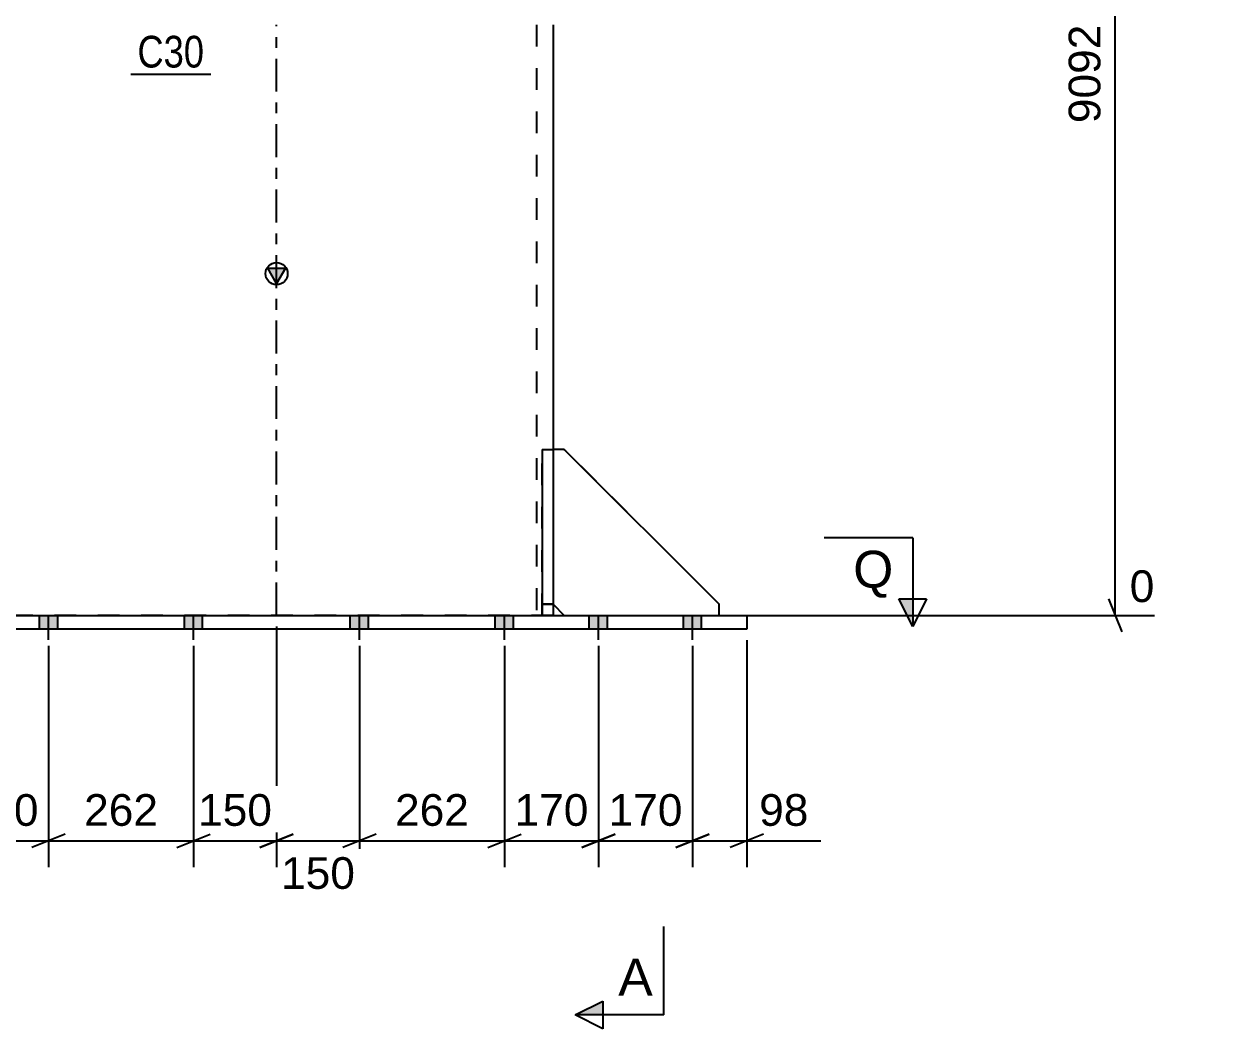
# Model space of a CAD drawing. Header units: millimetres. Extents: x 0 to 841, y 0 to 594.
# Drawn here: x 132.8 to 242.2, y 236.6 to 327.4 of the extents above; entities that cross this region are included whole.
import ezdxf

# ---------------------------------------------------------------- set-up
doc = ezdxf.new("R2010")
doc.units = ezdxf.units.MM
doc.linetypes.add('DXK_LINE_DOT2', pattern=[3.9198, 1.9599, -1.9599])
doc.linetypes.add('DXK_LINE_DOT3', pattern=[5.9187, 2.979, -0.9799, 0.9799, -0.9799])
doc.styles.add('Arial', font='arial.ttf', dxfattribs={"height": 0.2})
doc.styles.add('Arial Narrow', font='ARIALN.TTF', dxfattribs={"height": 0.2})

# ---------------------------------------------------------------- blocks, each defined once
blk = doc.blocks.new('Part-284856302-4441 - 4376')
at = {"linetype": 'Continuous'}
blk.add_hatch(color=2, dxfattribs=at).paths.add_polyline_path([(155.56, 303.94), (154.76, 305.34), (156.36, 305.34)])
at = {"color": 7, "linetype": 'DXK_LINE_DOT3'}
blk.add_line((155.56, 273.94), (155.56, 327.34), dxfattribs=at)
at = {"color": 7, "linetype": 'DXK_LINE_DOT2'}
for p, q in [((179.06, 327.34), (179.06, 273.94)), ((180.56, 288.94), (180.56, 273.94)), ((180.56, 273.94), (130.56, 273.94))]:
    blk.add_line(p, q, dxfattribs=at)
at = {"color": 2, "linetype": 'Continuous'}
for p, q in [((180.56, 327.34), (180.56, 288.94)), ((155.56, 303.94), (154.76, 305.34)), ((154.76, 305.34), (156.36, 305.34)), ((156.36, 305.34), (155.56, 303.94))]:
    blk.add_line(p, q, dxfattribs=at)
blk.add_circle((155.56, 304.84), 1, dxfattribs=at)
blk = doc.blocks.new('Bolt-284856302-4471 - 4376')
at = {"linetype": 'Continuous'}
for points in [[(118.78, 273.94), (117.13, 273.94), (117.13, 272.69), (118.78, 272.69)], [(118.78, 273.94), (117.13, 273.94), (117.13, 272.69), (118.78, 272.69)], [(118.78, 273.94), (117.13, 273.94), (117.13, 272.69), (118.78, 272.69)], [(118.78, 273.94), (117.13, 273.94), (117.13, 272.69), (118.78, 272.69)], [(118.78, 273.94), (117.13, 273.94), (117.13, 272.69), (118.78, 272.69)], [(118.78, 273.94), (117.13, 273.94), (117.13, 272.69), (118.78, 272.69)], [(118.78, 273.94), (117.13, 273.94), (117.13, 272.69), (118.78, 272.69)], [(118.78, 273.94), (117.13, 273.94), (117.13, 272.69), (118.78, 272.69)], [(127.28, 273.94), (125.63, 273.94), (125.63, 272.69), (127.28, 272.69)], [(127.28, 273.94), (125.63, 273.94), (125.63, 272.69), (127.28, 272.69)], [(127.28, 273.94), (125.63, 273.94), (125.63, 272.69), (127.28, 272.69)], [(127.28, 273.94), (125.63, 273.94), (125.63, 272.69), (127.28, 272.69)], [(127.28, 273.94), (125.63, 273.94), (125.63, 272.69), (127.28, 272.69)], [(127.28, 273.94), (125.63, 273.94), (125.63, 272.69), (127.28, 272.69)], [(127.28, 273.94), (125.63, 273.94), (125.63, 272.69), (127.28, 272.69)], [(127.28, 273.94), (125.63, 273.94), (125.63, 272.69), (127.28, 272.69)], [(135.78, 273.94), (134.13, 273.94), (134.13, 272.69), (135.78, 272.69)], [(135.78, 273.94), (134.13, 273.94), (134.13, 272.69), (135.78, 272.69)], [(135.78, 273.94), (134.13, 273.94), (134.13, 272.69), (135.78, 272.69)], [(135.78, 273.94), (134.13, 273.94), (134.13, 272.69), (135.78, 272.69)], [(148.88, 273.94), (147.23, 273.94), (147.23, 272.69), (148.88, 272.69)], [(148.88, 273.94), (147.23, 273.94), (147.23, 272.69), (148.88, 272.69)], [(148.88, 273.94), (147.23, 273.94), (147.23, 272.69), (148.88, 272.69)], [(148.88, 273.94), (147.23, 273.94), (147.23, 272.69), (148.88, 272.69)], [(163.88, 273.94), (162.23, 273.94), (162.23, 272.69), (163.88, 272.69)], [(163.88, 273.94), (162.23, 273.94), (162.23, 272.69), (163.88, 272.69)], [(163.88, 273.94), (162.23, 273.94), (162.23, 272.69), (163.88, 272.69)], [(163.88, 273.94), (162.23, 273.94), (162.23, 272.69), (163.88, 272.69)], [(176.98, 273.94), (175.33, 273.94), (175.33, 272.69), (176.98, 272.69)], [(176.98, 273.94), (175.33, 273.94), (175.33, 272.69), (176.98, 272.69)], [(176.98, 273.94), (175.33, 273.94), (175.33, 272.69), (176.98, 272.69)], [(176.98, 273.94), (175.33, 273.94), (175.33, 272.69), (176.98, 272.69)], [(185.48, 273.94), (183.83, 273.94), (183.83, 272.69), (185.48, 272.69)], [(185.48, 273.94), (183.83, 273.94), (183.83, 272.69), (185.48, 272.69)], [(185.48, 273.94), (183.83, 273.94), (183.83, 272.69), (185.48, 272.69)], [(185.48, 273.94), (183.83, 273.94), (183.83, 272.69), (185.48, 272.69)], [(185.48, 273.94), (183.83, 273.94), (183.83, 272.69), (185.48, 272.69)], [(185.48, 273.94), (183.83, 273.94), (183.83, 272.69), (185.48, 272.69)], [(185.48, 273.94), (183.83, 273.94), (183.83, 272.69), (185.48, 272.69)], [(185.48, 273.94), (183.83, 273.94), (183.83, 272.69), (185.48, 272.69)], [(193.98, 273.94), (192.33, 273.94), (192.33, 272.69), (193.98, 272.69)], [(193.98, 273.94), (192.33, 273.94), (192.33, 272.69), (193.98, 272.69)], [(193.98, 273.94), (192.33, 273.94), (192.33, 272.69), (193.98, 272.69)], [(193.98, 273.94), (192.33, 273.94), (192.33, 272.69), (193.98, 272.69)], [(193.98, 273.94), (192.33, 273.94), (192.33, 272.69), (193.98, 272.69)], [(193.98, 273.94), (192.33, 273.94), (192.33, 272.69), (193.98, 272.69)], [(193.98, 273.94), (192.33, 273.94), (192.33, 272.69), (193.98, 272.69)], [(193.98, 273.94), (192.33, 273.94), (192.33, 272.69), (193.98, 272.69)]]:
    blk.add_hatch(color=1, dxfattribs=at).paths.add_polyline_path(points)
at = {"color": 1, "linetype": 'Continuous'}
for p, q in [((117.13, 272.69), (117.13, 273.94)), ((117.13, 272.69), (117.13, 273.94)), ((117.13, 272.69), (117.13, 273.94)), ((117.13, 272.69), (117.13, 273.94)), ((117.13, 272.69), (117.13, 273.94)), ((117.13, 272.69), (117.13, 273.94)), ((117.13, 272.69), (117.13, 273.94)), ((117.13, 272.69), (117.13, 273.94)), ((117.96, 271.74), (117.96, 273.94)), ((117.96, 271.74), (117.96, 273.94)), ((117.96, 271.74), (117.96, 273.94)), ((117.96, 271.74), (117.96, 273.94)), ((117.96, 271.74), (117.96, 273.94)), ((117.96, 271.74), (117.96, 273.94)), ((117.96, 271.74), (117.96, 273.94)), ((117.96, 271.74), (117.96, 273.94)), ((118.78, 272.69), (118.78, 273.94)), ((118.78, 272.69), (118.78, 273.94)), ((118.78, 272.69), (118.78, 273.94)), ((118.78, 272.69), (118.78, 273.94)), ((118.78, 272.69), (118.78, 273.94)), ((118.78, 272.69), (118.78, 273.94)), ((118.78, 272.69), (118.78, 273.94)), ((118.78, 272.69), (118.78, 273.94)), ((125.63, 272.69), (125.63, 273.94)), ((125.63, 272.69), (125.63, 273.94)), ((125.63, 272.69), (125.63, 273.94)), ((125.63, 272.69), (125.63, 273.94)), ((125.63, 272.69), (125.63, 273.94)), ((125.63, 272.69), (125.63, 273.94)), ((125.63, 272.69), (125.63, 273.94)), ((125.63, 272.69), (125.63, 273.94)), ((126.46, 271.74), (126.46, 273.94)), ((126.46, 271.74), (126.46, 273.94)), ((126.46, 271.74), (126.46, 273.94)), ((126.46, 271.74), (126.46, 273.94)), ((126.46, 271.74), (126.46, 273.94)), ((126.46, 271.74), (126.46, 273.94)), ((126.46, 271.74), (126.46, 273.94)), ((126.46, 271.74), (126.46, 273.94)), ((127.28, 272.69), (127.28, 273.94)), ((127.28, 272.69), (127.28, 273.94)), ((127.28, 272.69), (127.28, 273.94)), ((127.28, 272.69), (127.28, 273.94)), ((127.28, 272.69), (127.28, 273.94)), ((127.28, 272.69), (127.28, 273.94)), ((127.28, 272.69), (127.28, 273.94)), ((127.28, 272.69), (127.28, 273.94)), ((134.13, 272.69), (134.13, 273.94)), ((134.13, 272.69), (134.13, 273.94)), ((134.13, 272.69), (134.13, 273.94)), ((134.13, 272.69), (134.13, 273.94)), ((134.96, 271.74), (134.96, 273.94)), ((134.96, 271.74), (134.96, 273.94)), ((134.96, 271.74), (134.96, 273.94)), ((134.96, 271.74), (134.96, 273.94)), ((135.78, 272.69), (135.78, 273.94)), ((135.78, 272.69), (135.78, 273.94)), ((135.78, 272.69), (135.78, 273.94)), ((135.78, 272.69), (135.78, 273.94)), ((147.23, 272.69), (147.23, 273.94)), ((147.23, 272.69), (147.23, 273.94)), ((147.23, 272.69), (147.23, 273.94)), ((147.23, 272.69), (147.23, 273.94)), ((148.06, 271.74), (148.06, 273.94)), ((148.06, 271.74), (148.06, 273.94)), ((148.06, 271.74), (148.06, 273.94)), ((148.06, 271.74), (148.06, 273.94)), ((148.88, 272.69), (148.88, 273.94)), ((148.88, 272.69), (148.88, 273.94)), ((148.88, 272.69), (148.88, 273.94)), ((148.88, 272.69), (148.88, 273.94)), ((162.23, 272.69), (162.23, 273.94)), ((162.23, 272.69), (162.23, 273.94)), ((162.23, 272.69), (162.23, 273.94)), ((162.23, 272.69), (162.23, 273.94)), ((163.06, 271.74), (163.06, 273.94)), ((163.06, 271.74), (163.06, 273.94)), ((163.06, 271.74), (163.06, 273.94)), ((163.06, 271.74), (163.06, 273.94)), ((163.88, 272.69), (163.88, 273.94)), ((163.88, 272.69), (163.88, 273.94)), ((163.88, 272.69), (163.88, 273.94)), ((163.88, 272.69), (163.88, 273.94)), ((175.33, 272.69), (175.33, 273.94)), ((175.33, 272.69), (175.33, 273.94)), ((175.33, 272.69), (175.33, 273.94)), ((175.33, 272.69), (175.33, 273.94)), ((176.16, 271.74), (176.16, 273.94)), ((176.16, 271.74), (176.16, 273.94)), ((176.16, 271.74), (176.16, 273.94)), ((176.16, 271.74), (176.16, 273.94)), ((176.98, 272.69), (176.98, 273.94)), ((176.98, 272.69), (176.98, 273.94)), ((176.98, 272.69), (176.98, 273.94)), ((176.98, 272.69), (176.98, 273.94)), ((183.83, 272.69), (183.83, 273.94)), ((183.83, 272.69), (183.83, 273.94)), ((183.83, 272.69), (183.83, 273.94)), ((183.83, 272.69), (183.83, 273.94)), ((183.83, 272.69), (183.83, 273.94)), ((183.83, 272.69), (183.83, 273.94)), ((183.83, 272.69), (183.83, 273.94)), ((183.83, 272.69), (183.83, 273.94)), ((184.66, 271.74), (184.66, 273.94)), ((184.66, 271.74), (184.66, 273.94)), ((184.66, 271.74), (184.66, 273.94)), ((184.66, 271.74), (184.66, 273.94)), ((184.66, 271.74), (184.66, 273.94)), ((184.66, 271.74), (184.66, 273.94)), ((184.66, 271.74), (184.66, 273.94)), ((184.66, 271.74), (184.66, 273.94)), ((185.48, 272.69), (185.48, 273.94)), ((185.48, 272.69), (185.48, 273.94)), ((185.48, 272.69), (185.48, 273.94)), ((185.48, 272.69), (185.48, 273.94)), ((185.48, 272.69), (185.48, 273.94)), ((185.48, 272.69), (185.48, 273.94)), ((185.48, 272.69), (185.48, 273.94)), ((185.48, 272.69), (185.48, 273.94)), ((192.33, 272.69), (192.33, 273.94)), ((192.33, 272.69), (192.33, 273.94)), ((192.33, 272.69), (192.33, 273.94)), ((192.33, 272.69), (192.33, 273.94)), ((192.33, 272.69), (192.33, 273.94)), ((192.33, 272.69), (192.33, 273.94)), ((192.33, 272.69), (192.33, 273.94)), ((192.33, 272.69), (192.33, 273.94)), ((193.16, 271.74), (193.16, 273.94)), ((193.16, 271.74), (193.16, 273.94)), ((193.16, 271.74), (193.16, 273.94)), ((193.16, 271.74), (193.16, 273.94)), ((193.16, 271.74), (193.16, 273.94)), ((193.16, 271.74), (193.16, 273.94)), ((193.16, 271.74), (193.16, 273.94)), ((193.16, 271.74), (193.16, 273.94)), ((193.98, 272.69), (193.98, 273.94)), ((193.98, 272.69), (193.98, 273.94)), ((193.98, 272.69), (193.98, 273.94)), ((193.98, 272.69), (193.98, 273.94)), ((193.98, 272.69), (193.98, 273.94)), ((193.98, 272.69), (193.98, 273.94)), ((193.98, 272.69), (193.98, 273.94)), ((193.98, 272.69), (193.98, 273.94))]:
    blk.add_line(p, q, dxfattribs=at)
blk = doc.blocks.new('Part-284856302-4485 - 4376')
at = {"color": 7, "linetype": 'DXK_LINE_DOT2'}
for p, q in [((181.56, 288.94), (180.56, 288.94)), ((180.56, 288.94), (180.56, 274.94)), ((195.56, 274.94), (181.56, 288.94)), ((180.56, 274.94), (181.56, 273.94)), ((195.56, 273.94), (195.56, 274.94)), ((181.56, 273.94), (195.56, 273.94))]:
    blk.add_line(p, q, dxfattribs=at)
blk = doc.blocks.new('Part-284856302-4486 - 4376')
at = {"color": 2, "linetype": 'Continuous'}
for p, q in [((181.56, 288.94), (180.56, 288.94)), ((181.56, 288.94), (195.56, 274.94)), ((180.56, 274.94), (181.56, 273.94)), ((195.56, 273.94), (195.56, 274.94))]:
    blk.add_line(p, q, dxfattribs=at)
at = {"color": 7, "linetype": 'DXK_LINE_DOT2'}
for p, q in [((180.56, 288.94), (180.56, 274.94)), ((181.56, 273.94), (195.56, 273.94))]:
    blk.add_line(p, q, dxfattribs=at)
blk = doc.blocks.new('Part-284856302-4528 - 4376')
at = {"color": 2, "linetype": 'Continuous'}
for p, q in [((179.56, 288.94), (179.56, 273.94)), ((179.56, 288.94), (180.56, 288.94)), ((180.56, 288.94), (180.56, 273.94)), ((179.56, 274.94), (180.56, 274.94))]:
    blk.add_line(p, q, dxfattribs=at)
at = {"color": 7, "linetype": 'DXK_LINE_DOT2'}
blk.add_line((179.56, 273.94), (180.56, 273.94), dxfattribs=at)
blk = doc.blocks.new('Part-284856302-4530 - 4376')
at = {"color": 7, "linetype": 'DXK_LINE_DOT2'}
for p, q in [((179.56, 273.94), (179.56, 288.94)), ((179.56, 288.94), (180.56, 288.94)), ((180.56, 288.94), (180.56, 273.94)), ((180.56, 274.94), (179.56, 274.94)), ((180.56, 273.94), (179.56, 273.94))]:
    blk.add_line(p, q, dxfattribs=at)
blk = doc.blocks.new('Part-284856302-4581 - 4376')
at = {"color": 2, "linetype": 'Continuous'}
for p, q in [((113.06, 272.69), (113.06, 273.94)), ((113.06, 273.94), (198.06, 273.94)), ((198.06, 273.94), (198.06, 272.69)), ((198.06, 272.69), (113.06, 272.69))]:
    blk.add_line(p, q, dxfattribs=at)
blk = doc.blocks.new('StraightDimension-284856302-4640 - 4376')
at = {"color": 7, "linetype": 'Continuous'}
for p, q in [((231.97, 370.34), (230.77, 373.34)), ((205.31, 371.84), (241.57, 371.84)), ((231.37, 273.94), (231.37, 371.84)), ((230.77, 275.44), (231.97, 272.44)), ((181.56, 273.94), (234.9, 273.94))]:
    blk.add_line(p, q, dxfattribs=at)
at = {"color": 0}
blk.add_wipeout([(230.62, 327.93), (226.42, 327.93), (226.42, 317.84), (230.62, 317.84)], dxfattribs=at)
at = {"color": 3, "style": 'Arial'}
blk.add_text('9092', height=2.865, rotation=90.0002, dxfattribs=at).set_placement((230.02, 318.44))
at = {"color": 0, "linetype": 'Continuous'}
for points in [[(242.17, 372.44), (242.17, 376.64), (232.07, 376.64), (232.07, 372.44)], [(235.5, 274.54), (235.5, 278.74), (232.07, 278.74), (232.07, 274.54)]]:
    blk.add_wipeout(points, dxfattribs=at)
at = {"color": 3, "linetype": 'Continuous', "style": 'Arial'}
for s, height, p in [('9092', 2.865, (232.67, 373.04)), ('0', 2.87, (232.67, 275.14))]:
    blk.add_text(s, height=height, dxfattribs=at).set_placement(p)
blk = doc.blocks.new('StraightDimension-284856302-4886 - 4376')
at = {"color": 7, "linetype": 'Continuous'}
for p, q in [((163.06, 271.18), (163.06, 251.16)), ((176.16, 271.18), (176.16, 251.16)), ((164.56, 254.16), (161.56, 252.96)), ((174.66, 252.96), (177.66, 254.16)), ((163.06, 253.56), (176.16, 253.56))]:
    blk.add_line(p, q, dxfattribs=at)
at = {"color": 0}
blk.add_wipeout([(173.54, 254.31), (173.54, 258.51), (165.67, 258.51), (165.67, 254.31)], dxfattribs=at)
at = {"color": 3, "style": 'Arial'}
blk.add_text('262', height=2.865, dxfattribs=at).set_placement((166.27, 254.91))
blk = doc.blocks.new('StraightDimension-284856302-4817 - 4376')
at = {"color": 7, "linetype": 'Continuous'}
for p, q in [((176.16, 271.18), (176.16, 251.16)), ((184.66, 271.18), (184.66, 251.16)), ((174.66, 252.96), (177.66, 254.16)), ((186.16, 254.16), (183.16, 252.96)), ((176.16, 253.56), (184.66, 253.56))]:
    blk.add_line(p, q, dxfattribs=at)
at = {"color": 0}
blk.add_wipeout([(184.34, 254.31), (184.34, 258.51), (176.47, 258.51), (176.47, 254.31)], dxfattribs=at)
at = {"color": 3, "style": 'Arial'}
blk.add_text('170', height=2.865, dxfattribs=at).set_placement((177.07, 254.91))
blk = doc.blocks.new('StraightDimension-284856302-4831 - 4376')
at = {"color": 7, "linetype": 'Continuous'}
for p, q in [((198.06, 271.69), (198.06, 251.16)), ((193.16, 271.18), (193.16, 251.16)), ((191.66, 252.96), (194.66, 254.16)), ((199.56, 254.16), (196.56, 252.96)), ((193.16, 253.56), (198.06, 253.56)), ((198.06, 253.56), (204.75, 253.56)), ((198.06, 253.56), (204.75, 253.56))]:
    blk.add_line(p, q, dxfattribs=at)
at = {"color": 0}
blk.add_wipeout([(204.23, 254.31), (204.23, 258.51), (198.58, 258.51), (198.58, 254.31)], dxfattribs=at)
at = {"color": 3, "style": 'Arial'}
blk.add_text('98', height=2.865, dxfattribs=at).set_placement((199.18, 254.91))
blk = doc.blocks.new('StraightDimension-284856302-4857 - 4376')
at = {"color": 7, "linetype": 'Continuous'}
for p, q in [((184.66, 271.18), (184.66, 251.16)), ((193.16, 271.18), (193.16, 251.16)), ((183.16, 252.96), (186.16, 254.16)), ((194.66, 254.16), (191.66, 252.96)), ((184.66, 253.56), (193.16, 253.56))]:
    blk.add_line(p, q, dxfattribs=at)
at = {"color": 0}
blk.add_wipeout([(192.84, 254.31), (192.84, 258.51), (184.97, 258.51), (184.97, 254.31)], dxfattribs=at)
at = {"color": 3, "style": 'Arial'}
blk.add_text('170', height=2.865, dxfattribs=at).set_placement((185.57, 254.91))
blk = doc.blocks.new('StraightDimension-284856302-4864 - 4376')
at = {"color": 7, "linetype": 'Continuous'}
for p, q in [((155.56, 272.94), (155.56, 250.71)), ((163.06, 271.18), (163.06, 250.71)), ((154.06, 252.96), (157.06, 254.16)), ((164.56, 254.16), (161.56, 252.96)), ((155.56, 253.56), (163.06, 253.56))]:
    blk.add_line(p, q, dxfattribs=at)
at = {"color": 0}
blk.add_wipeout([(163.24, 248.61), (163.24, 252.81), (155.37, 252.81), (155.37, 248.61)], dxfattribs=at)
at = {"color": 3, "style": 'Arial'}
blk.add_text('150', height=2.865, dxfattribs=at).set_placement((155.97, 249.21))
blk = doc.blocks.new('StraightDimension-284856302-4875 - 4376')
at = {"color": 7, "linetype": 'Continuous'}
for p, q in [((155.56, 272.94), (155.56, 251.16)), ((148.06, 271.18), (148.06, 251.16)), ((146.56, 252.96), (149.56, 254.16)), ((157.06, 254.16), (154.06, 252.96)), ((148.06, 253.56), (155.56, 253.56))]:
    blk.add_line(p, q, dxfattribs=at)
at = {"color": 0}
blk.add_wipeout([(155.74, 254.31), (155.74, 258.51), (147.87, 258.51), (147.87, 254.31)], dxfattribs=at)
at = {"color": 3, "style": 'Arial'}
blk.add_text('150', height=2.865, dxfattribs=at).set_placement((148.47, 254.91))
blk = doc.blocks.new('StraightDimension-284856302-4893 - 4376')
at = {"color": 7, "linetype": 'Continuous'}
for p, q in [((134.96, 271.18), (134.96, 251.16)), ((148.06, 271.18), (148.06, 251.16)), ((136.46, 254.16), (133.46, 252.96)), ((146.56, 252.96), (149.56, 254.16)), ((134.96, 253.56), (148.06, 253.56))]:
    blk.add_line(p, q, dxfattribs=at)
at = {"color": 0}
blk.add_wipeout([(145.44, 254.31), (145.44, 258.51), (137.57, 258.51), (137.57, 254.31)], dxfattribs=at)
at = {"color": 3, "style": 'Arial'}
blk.add_text('262', height=2.865, dxfattribs=at).set_placement((138.17, 254.91))
blk = doc.blocks.new('StraightDimension-284856302-4900 - 4376')
at = {"color": 7, "linetype": 'Continuous'}
for p, q in [((126.46, 271.18), (126.46, 251.16)), ((134.96, 271.18), (134.96, 251.16)), ((124.96, 252.96), (127.96, 254.16)), ((136.46, 254.16), (133.46, 252.96)), ((126.46, 253.56), (134.96, 253.56))]:
    blk.add_line(p, q, dxfattribs=at)
at = {"color": 0}
blk.add_wipeout([(134.64, 254.31), (134.64, 258.51), (126.77, 258.51), (126.77, 254.31)], dxfattribs=at)
at = {"color": 3, "style": 'Arial'}
blk.add_text('170', height=2.865, dxfattribs=at).set_placement((127.37, 254.91))
blk = doc.blocks.new('Mark-284856302-4437 - 4376')
at = {"color": 30, "linetype": 'Continuous'}
blk.add_line((142.39, 322.87), (149.62, 322.87), dxfattribs=at)
at = {"color": 0}
blk.add_wipeout([(149.02, 323.47), (149.02, 326.47), (142.99, 326.47), (142.99, 323.47)], dxfattribs=at)
blk.add_wipeout([(149.02, 323.47), (149.02, 326.47), (142.99, 326.47), (142.99, 323.47)], dxfattribs=at)
at = {"color": 3, "style": 'Arial Narrow'}
blk.add_text('C30', height=2.863, dxfattribs=at).set_placement((142.99, 323.47))
blk = doc.blocks.new('SectionMark-284856302-5086 - 4376')
at = {"linetype": 'Continuous'}
blk.add_hatch(color=6, dxfattribs=at).paths.add_polyline_path([(211.81, 275.44), (213.06, 275.44), (213.06, 272.94)])
at = {"color": 6, "linetype": 'Continuous'}
for p, q in [((213.06, 280.94), (205.06, 280.94)), ((213.06, 280.94), (213.06, 272.94)), ((211.81, 275.44), (214.31, 275.44)), ((213.06, 272.94), (211.81, 275.44)), ((214.31, 275.44), (213.06, 272.94))]:
    blk.add_line(p, q, dxfattribs=at)
at = {"color": 0, "linetype": 'Continuous'}
blk.add_wipeout([(211.31, 276.44), (211.31, 279.94), (207.68, 279.94), (207.68, 276.44)], dxfattribs=at)
at = {"color": 3, "linetype": 'Continuous', "style": 'Arial'}
blk.add_text('Q', height=3.34, dxfattribs=at).set_placement((207.68, 276.44))
blk = doc.blocks.new('SectionMark-284856302-24224 - 4376')
at = {"linetype": 'Continuous'}
blk.add_hatch(color=6, dxfattribs=at).paths.add_polyline_path([(185.06, 239.06), (185.06, 237.81), (182.56, 237.81)])
at = {"color": 6, "linetype": 'Continuous'}
for p, q in [((190.56, 237.81), (190.56, 245.81)), ((182.56, 237.81), (185.06, 239.06)), ((185.06, 239.06), (185.06, 236.56)), ((190.56, 237.81), (182.56, 237.81)), ((185.06, 236.56), (182.56, 237.81))]:
    blk.add_line(p, q, dxfattribs=at)
at = {"color": 0, "linetype": 'Continuous'}
blk.add_wipeout([(189.56, 239.56), (189.56, 243.06), (186.45, 243.06), (186.45, 239.56)], dxfattribs=at)
at = {"color": 3, "linetype": 'Continuous', "style": 'Arial'}
blk.add_text('A', height=3.34, dxfattribs=at).set_placement((186.45, 239.56))

msp = doc.modelspace()

# ---------------------------------------------------------------- block references
for name in ['Part-284856302-4441 - 4376', 'Part-284856302-4528 - 4376', 'Part-284856302-4530 - 4376', 'Part-284856302-4485 - 4376', 'Part-284856302-4486 - 4376', 'Part-284856302-4581 - 4376', 'Bolt-284856302-4471 - 4376', 'StraightDimension-284856302-4886 - 4376']:
    msp.add_blockref(name, (0, 0))

# ---------------------------------------------------------------- next in the draw order: block references
for name in ['StraightDimension-284856302-4640 - 4376', 'Mark-284856302-4437 - 4376', 'StraightDimension-284856302-4864 - 4376', 'StraightDimension-284856302-4831 - 4376', 'StraightDimension-284856302-4817 - 4376']:
    msp.add_blockref(name, (0, 0))

# ---------------------------------------------------------------- next in the draw order: block references
for name in ['StraightDimension-284856302-4875 - 4376', 'StraightDimension-284856302-4857 - 4376']:
    msp.add_blockref(name, (0, 0))

# ---------------------------------------------------------------- next in the draw order: block references
for name in ['SectionMark-284856302-5086 - 4376', 'StraightDimension-284856302-4893 - 4376']:
    msp.add_blockref(name, (0, 0))

# ---------------------------------------------------------------- next in the draw order: block references
for name in ['SectionMark-284856302-24224 - 4376', 'StraightDimension-284856302-4900 - 4376']:
    msp.add_blockref(name, (0, 0))

doc.saveas('drawing.dxf')
